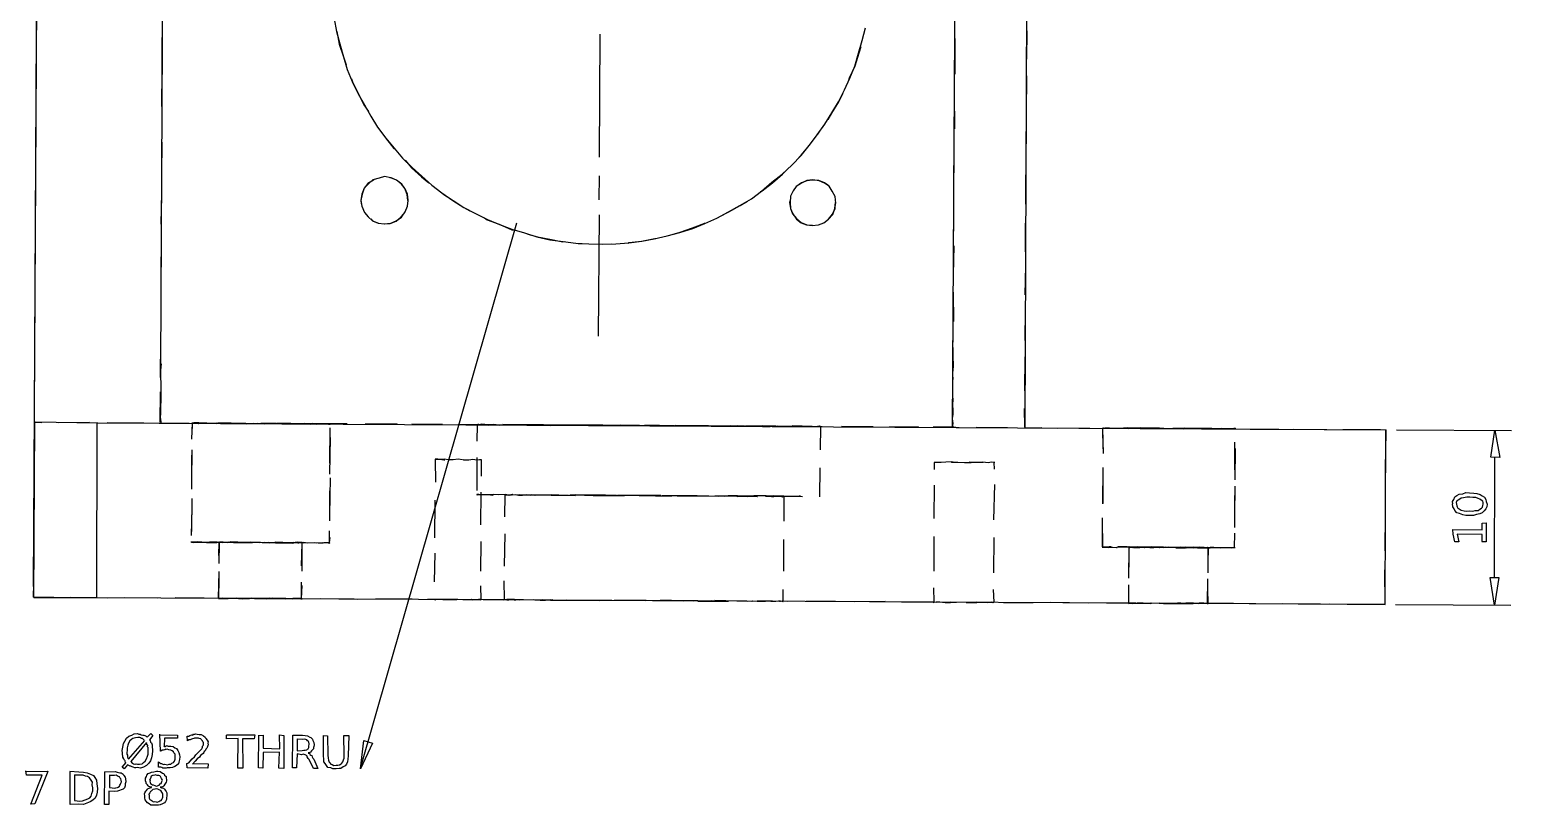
# Model space of a CAD drawing. Header units: millimetres. Extents: x -1 to 541, y -1 to 401.
# Drawn here: x 109.8 to 245.2, y 216.8 to 287.7 of the extents above; entities that cross this region are included whole.
import ezdxf

# ---------------------------------------------------------------- set-up
doc = ezdxf.new("R2010")
doc.units = ezdxf.units.MM

msp = doc.modelspace()

# ---------------------------------------------------------------- linework, layer by layer
for points in [[(110.17, 236.88), (110.91, 365.82)], [(110.17, 236.83), (110.83, 354.62)], [(110.27, 252.83), (110.76, 345.35)], [(121.81, 257.19), (122.17, 327.71)], [(194.17, 251.4), (194.45, 297.89)], [(200.8, 251.34), (201, 297.85)], [(137.65, 288.73), (137.86, 287.56), (138.17, 286.45), (138.51, 285.27), (138.84, 284.11), (139.31, 282.99), (139.83, 281.89), (140.41, 280.88), (141, 279.82), (141.62, 278.83), (142.36, 277.81), (143.13, 276.9), (143.91, 275.99), (144.77, 275.13), (145.67, 274.34), (146.59, 273.54), (147.48, 272.82), (148.49, 272.13), (149.5, 271.49), (150.56, 270.94), (151.65, 270.4), (152.77, 269.94), (153.9, 269.52), (155.05, 269.16), (156.17, 268.82), (157.35, 268.53), (158.59, 268.37), (159.75, 268.23), (160.93, 268.17), (162.19, 268.13), (163.39, 268.16), (164.58, 268.25), (165.78, 268.4), (166.91, 268.62), (168.1, 268.89), (169.25, 269.2), (170.43, 269.57), (171.53, 270.02), (172.62, 270.51), (173.7, 271.1), (174.73, 271.67), (175.79, 272.29), (176.71, 272.98), (177.66, 273.79), (178.59, 274.53), (179.48, 275.36), (180.32, 276.25), (181.07, 277.16), (181.81, 278.12), (182.51, 279.1), (183.15, 280.13), (183.75, 281.15), (184.3, 282.24), (184.78, 283.32), (185.24, 284.41), (185.57, 285.59), (185.92, 286.74), (186.2, 287.92)], [(137.89, 287.57), (138.11, 286.42), (138.49, 285.26), (138.76, 284.54)], [(161.9, 276.09), (161.95, 287.34)], [(200.96, 285.06), (200.99, 287.63)], [(121.94, 283.64), (121.93, 287.04)], [(184.7, 283.14), (184.76, 283.33), (185.26, 284.44), (185.64, 285.61), (185.82, 286.21)], [(194.37, 286.94), (194.37, 283.67)], [(139.24, 283.24), (139.33, 282.98), (139.86, 281.89), (140.37, 280.86), (140.79, 280.25)], [(200.94, 280.14), (200.95, 283.52)], [(121.93, 279.07), (121.91, 282.33)], [(182.8, 279.54), (183.14, 280.12), (183.77, 281.14), (184.16, 281.94)], [(194.31, 281.97), (194.35, 278.67)], [(141.54, 278.97), (141.64, 278.8), (142.33, 277.84), (143.1, 276.89), (143.17, 276.87)], [(180.13, 276.06), (180.33, 276.28), (181.09, 277.18), (181.8, 278.13), (181.97, 278.34)], [(200.89, 275.87), (200.93, 278.71)], [(121.91, 274.53), (121.92, 277.47)], [(194.29, 277.04), (194.26, 273.69)], [(144.15, 275.8), (144.73, 275.12), (145.62, 274.28), (146.31, 273.73)], [(141.28, 274.03), (141.23, 273.99), (140.73, 273.68), (140.4, 273.24), (140.19, 272.72), (140.09, 272.15), (140.12, 271.82)], [(144.39, 272.14), (144.32, 272.66), (144.12, 273.22), (143.82, 273.62), (143.35, 273.97), (142.85, 274.19), (142.75, 274.2)], [(161.88, 272.18), (161.9, 274.38)], [(176.63, 272.95), (176.76, 273), (177.7, 273.73), (178.62, 274.52), (178.96, 274.87)], [(182.76, 273.53), (182.46, 273.74), (181.94, 273.95), (181.38, 273.99), (180.85, 273.93), (180.35, 273.75), (179.93, 273.45), (179.86, 273.35)], [(200.88, 271.8), (200.87, 274.46)], [(121.85, 269.95), (121.89, 272.88)], [(147.58, 272.73), (148.52, 272.14), (149.5, 271.48), (150.04, 271.18)], [(140.99, 270.44), (141.16, 270.28), (141.68, 270.04), (142.24, 269.98), (142.78, 270.02), (143.32, 270.24), (143.78, 270.62), (143.98, 270.88)], [(172.91, 270.65), (173.73, 271.08), (174.77, 271.68), (175.42, 272.06)], [(179.31, 272.1), (179.27, 271.94), (179.36, 271.39), (179.56, 270.9), (179.9, 270.42), (180.33, 270.08), (180.83, 269.89), (181.37, 269.86)], [(182.55, 270.22), (182.83, 270.42), (183.2, 270.87), (183.44, 271.39), (183.48, 271.9)], [(194.26, 272.1), (194.26, 269.31)], [(140.06, 220.23), (154.34, 270.09)], [(151.38, 270.55), (151.64, 270.37), (152.73, 269.95), (153.89, 269.46), (154.02, 269.46)], [(161.81, 259.73), (161.9, 270.82)], [(168.64, 269.04), (169.28, 269.22), (170.41, 269.63), (171.52, 270.04), (171.57, 270.07)], [(200.83, 267.42), (200.85, 270.06)], [(121.83, 265.7), (121.88, 268.29)], [(155.35, 269.05), (156.22, 268.81), (157.36, 268.58), (158.54, 268.34), (158.74, 268.37)], [(159.96, 268.19), (160.94, 268.18), (162.17, 268.14), (162.96, 268.17)], [(164.49, 268.23), (164.58, 268.29), (165.75, 268.41), (166.96, 268.64), (167.05, 268.64)], [(194.28, 267.97), (194.24, 265.37)], [(200.82, 263.49), (200.88, 266.17)], [(121.85, 260.78), (121.84, 264.19)], [(194.24, 263.75), (194.25, 261.07)], [(200.8, 259.33), (200.83, 262.1)], [(121.79, 255.94), (121.8, 259.32)], [(194.18, 259.32), (194.22, 256.82)], [(200.78, 254.74), (200.8, 257.83)], [(121.84, 257.21), (121.79, 256.59), (121.77, 255.97), (121.81, 255.4), (121.8, 254.87), (121.8, 254.34), (121.81, 253.81), (121.78, 253.37), (121.78, 252.94), (121.78, 252.64), (121.75, 252.35), (121.79, 252.12), (121.8, 251.93), (121.81, 251.82), (121.77, 251.8)], [(194.21, 256.79), (194.17, 256.22), (194.2, 255.77)], [(121.74, 251.82), (121.78, 254.63)], [(194.18, 254.21), (194.19, 253.96), (194.16, 253.42), (194.2, 252.99), (194.2, 252.6), (194.15, 252.21), (194.16, 251.94), (194.2, 251.74), (194.16, 251.55), (194.2, 251.46), (194.17, 251.43)], [(200.79, 251.4), (200.76, 253.1)], [(110.21, 235.87), (110.28, 251.85)], [(110.23, 248.27), (110.26, 251.7)], [(110.27, 251.86), (110.92, 251.82)], [(110.31, 251.88), (116.04, 251.8)], [(112.41, 251.83), (115.29, 251.85)], [(115.96, 235.8), (116, 251.8)], [(116.05, 251.8), (233.75, 251.17)], [(116.9, 251.82), (120.25, 251.79)], [(124.4, 251.74), (121.79, 251.78)], [(124.67, 251.79), (124.61, 250.32)], [(124.66, 251.78), (124.63, 250.76)], [(126.4, 251.75), (126.02, 251.76), (125.27, 251.81), (124.83, 251.8), (124.65, 251.77)], [(124.66, 251.78), (124.83, 251.77), (125.24, 251.74), (125.27, 251.75)], [(124.67, 251.78), (124.81, 251.78), (125.25, 251.79), (125.43, 251.78)], [(128.85, 251.72), (128.25, 251.76), (127.02, 251.77), (126.05, 251.74), (125.81, 251.77)], [(129.01, 251.72), (126.01, 251.78)], [(126.88, 251.74), (127.05, 251.8), (128.22, 251.74), (129.58, 251.73), (129.66, 251.72)], [(126.93, 251.8), (127.05, 251.78), (128.22, 251.73), (129.59, 251.74), (130.28, 251.77)], [(130.75, 251.71), (129.57, 251.73), (128.2, 251.76), (127.78, 251.75)], [(133.53, 251.7), (132.36, 251.73), (130.96, 251.74), (130.4, 251.72)], [(133.7, 251.7), (130.63, 251.73)], [(131.32, 251.71), (132.37, 251.74), (133.74, 251.72), (134.04, 251.75)], [(131.76, 251.77), (132.35, 251.74), (133.72, 251.74), (134.55, 251.73)], [(135.67, 251.74), (134.9, 251.7), (133.7, 251.75), (132.41, 251.74)], [(137.28, 251.7), (137.14, 251.69), (136.69, 251.69), (135.93, 251.72), (134.9, 251.74), (134.8, 251.7)], [(138.84, 251.71), (135.38, 251.7)], [(135.52, 251.69), (135.9, 251.74), (136.7, 251.72), (137.12, 251.68), (137.28, 251.68)], [(136.02, 251.68), (136.68, 251.7), (137.12, 251.7), (137.28, 251.68)], [(137.26, 248.11), (137.27, 251.34)], [(143.42, 251.71), (140.47, 251.68)], [(147.56, 251.64), (144.75, 251.69)], [(151.67, 251.63), (148.99, 251.63)], [(150.72, 251.62), (150.7, 250.12)], [(150.76, 251.62), (150.78, 251.67), (150.86, 251.67), (151.08, 251.64), (151.38, 251.61), (151.74, 251.6), (152.22, 251.64), (152.72, 251.59), (152.81, 251.62)], [(153.62, 251.6), (153.28, 251.61), (152.73, 251.6), (152.2, 251.65), (151.77, 251.62), (151.42, 251.65), (151.14, 251.67), (150.87, 251.62), (150.81, 251.67)], [(155.82, 251.63), (153.07, 251.64)], [(154.51, 251.62), (154.56, 251.61), (155.26, 251.6), (156.02, 251.61), (156.77, 251.58), (157.38, 251.57)], [(157.52, 251.59), (156.79, 251.62), (155.98, 251.62), (155.3, 251.62), (155.09, 251.61)], [(159.96, 251.6), (157.25, 251.6)], [(157.55, 251.6), (158.26, 251.59)], [(162.2, 251.59), (158.76, 251.58)], [(159.88, 251.61), (162.43, 251.6)], [(164.73, 251.56), (161.49, 251.57)], [(167.25, 251.53), (163.85, 251.6)], [(164.07, 251.56), (166.93, 251.58)], [(168.77, 251.52), (166.03, 251.59)], [(168.35, 251.54), (171.59, 251.54)], [(171.87, 251.52), (168.83, 251.55)], [(173.84, 251.54), (170.38, 251.51)], [(172.92, 251.51), (174.5, 251.5)], [(174.49, 251.54), (173.32, 251.51)], [(175.15, 251.49), (174.51, 251.49)], [(174.53, 251.49), (175.27, 251.49), (176.05, 251.53), (176.8, 251.47), (177.51, 251.46), (177.57, 251.52)], [(178.03, 251.51), (175.29, 251.53)], [(179.56, 251.46), (179.46, 251.47), (178.75, 251.46), (178.16, 251.49), (177.49, 251.48), (176.8, 251.52), (176.71, 251.5)], [(179.28, 251.5), (179.46, 251.47), (180.14, 251.48), (180.72, 251.49), (181.17, 251.48), (181.6, 251.46), (181.84, 251.5), (181.86, 251.45)], [(182.26, 251.45), (179.52, 251.52)], [(182.08, 251.49), (182, 251.5), (181.84, 251.46), (181.6, 251.45), (181.22, 251.48), (180.84, 251.45)], [(182.1, 251.5), (182.06, 249.34)], [(186.91, 251.43), (184.03, 251.46)], [(191.06, 251.45), (188.37, 251.42)], [(194.16, 251.43), (192.41, 251.41)], [(194.17, 251.44), (194.77, 251.38)], [(196.32, 251.4), (199.2, 251.37)], [(200.78, 251.36), (202.33, 251.39)], [(203.73, 251.33), (206.68, 251.34)], [(207.89, 251.33), (208.09, 251.36), (208.52, 251.35), (208.52, 251.36)], [(207.89, 251.34), (207.9, 249.42)], [(207.89, 251.32), (207.94, 249)], [(207.95, 251.34), (208.09, 251.31), (208.54, 251.33), (208.69, 251.31)], [(207.99, 251.35), (210.82, 251.33)], [(212.67, 251.33), (212.64, 251.32), (211.38, 251.31), (210.19, 251.34), (209.7, 251.29)], [(213.1, 251.32), (212.6, 251.32), (211.35, 251.34), (210.23, 251.33), (209.8, 251.32)], [(210.2, 251.35), (211.37, 251.32), (212.6, 251.3), (213.13, 251.29)], [(210.21, 251.32), (210.22, 251.29), (211.36, 251.34), (212.6, 251.33), (213.48, 251.32)], [(212.2, 251.3), (215.01, 251.33)], [(217.24, 251.3), (216.57, 251.29), (215.29, 251.3), (214.31, 251.29)], [(217.85, 251.31), (217.75, 251.3), (216.61, 251.28), (215.34, 251.32), (214.59, 251.28)], [(214.79, 251.27), (215.31, 251.26), (216.57, 251.3), (217.42, 251.29)], [(214.96, 251.29), (215.33, 251.28), (216.59, 251.29), (217.73, 251.27), (217.95, 251.25)], [(216.52, 251.31), (219.93, 251.3)], [(220.05, 251.26), (219.88, 251.27), (219.4, 251.24), (218.71, 251.28), (218.64, 251.25)], [(219.14, 251.27), (219.4, 251.29), (219.9, 251.25), (220.02, 251.29)], [(219.19, 251.29), (219.41, 251.29), (219.87, 251.28), (219.99, 251.28)], [(220.03, 251.29), (219.89, 251.27), (219.45, 251.25), (219.42, 251.29)], [(221.36, 251.23), (223.98, 251.23)], [(225.31, 251.23), (228.38, 251.19)], [(229.85, 251.2), (233.29, 251.2)], [(233.7, 235.22), (233.77, 251.19)], [(233.79, 250.15), (233.79, 251.17)], [(234.75, 251.17), (245.25, 251.1)], [(124.63, 249.33), (124.61, 246.48)], [(137.25, 247.12), (137.3, 250.45)], [(219.98, 247.52), (219.98, 250.03)], [(219.99, 246.59), (220.04, 249.45)], [(124.61, 248.86), (124.61, 245.73)], [(146.87, 248.44), (146.96, 248.47), (147.09, 248.49), (147.32, 248.47), (147.68, 248.43), (147.76, 248.42)], [(149.39, 248.43), (148.98, 248.47), (148.52, 248.42), (148.11, 248.42), (147.7, 248.48), (147.37, 248.45), (147.12, 248.49), (146.97, 248.48), (146.89, 248.47)], [(146.89, 248.42), (146.9, 246.38)], [(149.44, 248.44), (149.47, 248.43), (149.95, 248.42), (150.33, 248.47), (150.68, 248.41), (150.93, 248.46), (151.06, 248.45), (151.11, 248.44)], [(150.7, 248.64), (150.7, 245.62)], [(151.11, 246.93), (151.11, 248.42)], [(192.49, 248.19), (192.48, 247.53)], [(194.38, 248.18), (194.09, 248.24), (193.55, 248.22), (193.12, 248.18), (192.81, 248.19), (192.56, 248.19), (192.49, 248.19)], [(194.03, 248.19), (194.06, 248.21), (194.64, 248.2), (195.25, 248.17), (195.87, 248.19), (196.47, 248.2), (196.98, 248.21)], [(198.03, 248.18), (197.94, 248.17), (197.73, 248.2), (197.43, 248.16), (196.94, 248.22), (196.47, 248.19), (195.86, 248.17), (195.68, 248.2)], [(198, 247.56), (197.97, 248.17)], [(233.73, 245.07), (233.74, 248.46)], [(243.72, 237.63), (243.73, 248.61)], [(110.23, 243.4), (110.24, 246.67)], [(137.26, 243.35), (137.3, 246.78)], [(182.05, 247.69), (182.02, 245.05)], [(207.91, 247.73), (207.89, 244.39)], [(207.9, 247.52), (207.9, 244.44)], [(137.24, 242.84), (137.24, 245.6)], [(150.67, 245.24), (150.71, 245.22), (150.89, 245.25), (151.09, 245.24), (151.33, 245.25), (151.7, 245.24), (152.14, 245.2), (152.22, 245.25)], [(153.62, 245.19), (153.27, 245.25), (152.68, 245.21), (152.17, 245.26), (151.74, 245.22), (151.4, 245.21), (151.08, 245.22), (150.87, 245.26), (150.7, 245.24), (150.7, 245.23)], [(151.07, 242.47), (151.1, 245.45)], [(153.26, 245.24), (153.21, 243.22)], [(154.01, 245.2), (153.91, 245.25), (153.63, 245.2), (153.5, 245.19), (153.38, 245.19), (153.25, 245.23), (153.24, 245.24)], [(153.27, 245.23), (153.24, 245.2), (153.35, 245.23), (153.46, 245.23), (153.68, 245.2), (153.87, 245.22), (154.18, 245.24), (154.5, 245.2), (154.86, 245.2), (155.22, 245.21), (155.57, 245.2)], [(153.61, 245.19), (153.87, 245.23), (154.57, 245.24), (155.27, 245.23), (155.95, 245.18), (156.65, 245.23)], [(157.5, 245.18), (156.76, 245.2), (155.99, 245.19), (155.26, 245.23), (155.11, 245.19)], [(157.49, 245.17), (157.04, 245.19), (156.54, 245.19), (156.09, 245.17), (155.68, 245.22)], [(157.82, 245.17), (157.48, 245.21)], [(157.48, 245.2), (159.7, 245.17)], [(157.51, 245.18), (159.07, 245.18)], [(158.18, 245.18), (157.52, 245.2)], [(162.44, 245.18), (159.19, 245.2)], [(162.34, 245.18), (159.72, 245.22)], [(160.53, 245.18), (163.46, 245.19)], [(161.32, 245.15), (164.2, 245.15)], [(166.26, 245.14), (163.58, 245.18)], [(167.51, 245.17), (164.08, 245.15)], [(165, 245.19), (168.36, 245.12)], [(165.54, 245.17), (168.47, 245.11)], [(170.82, 245.14), (167.64, 245.13)], [(169.68, 245.16), (172.81, 245.11)], [(170.14, 245.16), (173.3, 245.1)], [(174.52, 245.13), (173.65, 245.14)], [(174.96, 245.08), (174.5, 245.13)], [(192.5, 246.11), (192.46, 243.06)], [(197.95, 242.95), (198.02, 246.16)], [(219.97, 242.23), (219.97, 245.15)], [(219.98, 243.33), (219.99, 246)], [(239.89, 244.41), (239.88, 244.6), (239.99, 244.8), (240.09, 245.03), (240.26, 245.17), (240.49, 245.28), (240.81, 245.32), (241.09, 245.42), (241.43, 245.41), (241.82, 245.38), (242.1, 245.34), (242.38, 245.26), (242.59, 245.14), (242.78, 245.02), (242.91, 244.78), (242.94, 244.61), (243.02, 244.37), (242.99, 244.13), (242.92, 243.93), (242.76, 243.75), (242.57, 243.58), (242.35, 243.47), (242.07, 243.42), (241.8, 243.34), (241.41, 243.33), (241.08, 243.32), (240.8, 243.39), (240.51, 243.52), (240.25, 243.58), (240.08, 243.79), (240.01, 243.93), (239.89, 244.13), (239.86, 244.41)], [(124.63, 244.07), (124.59, 241.49)], [(124.63, 244.88), (124.6, 241.88)], [(146.85, 244.72), (146.81, 241.29)], [(171.9, 245.11), (169, 245.11)], [(174.51, 245.09), (172.45, 245.11)], [(174.46, 245.09), (175.23, 245.12), (175.68, 245.12)], [(176.31, 245.12), (176, 245.12), (175.26, 245.11), (174.46, 245.09)], [(174.49, 245.08), (174.97, 245.1), (175.44, 245.07), (175.92, 245.11), (176.32, 245.06), (176.35, 245.07)], [(178.74, 245.09), (178.69, 245.1), (178.65, 245.11), (178.48, 245.08), (178.33, 245.09), (178.08, 245.06), (177.78, 245.12), (177.49, 245.09), (177.13, 245.12), (176.76, 245.13), (176.3, 245.12), (176.25, 245.1)], [(177.08, 245.09), (177.47, 245.11), (178.1, 245.11), (178.75, 245.11), (179.48, 245.11), (180.09, 245.09), (180.47, 245.06)], [(180.28, 245.11), (180.15, 245.1), (179.46, 245.08), (178.76, 245.11), (178.11, 245.09), (177.57, 245.09)], [(177.62, 245.08), (177.83, 245.06), (178.1, 245.12), (178.34, 245.09), (178.49, 245.12), (178.63, 245.05), (178.75, 245.1), (178.73, 245.11)], [(178.75, 245.06), (178.74, 242.82)], [(240.23, 244.36), (240.25, 244.21), (240.3, 244.13), (240.36, 244.01), (240.49, 243.93), (240.66, 243.81), (240.93, 243.76), (241.15, 243.72), (241.43, 243.75), (241.72, 243.72), (241.94, 243.78), (242.22, 243.8), (242.36, 243.9), (242.51, 243.99), (242.6, 244.08), (242.65, 244.24), (242.66, 244.36), (242.66, 244.51), (242.63, 244.65), (242.48, 244.74), (242.36, 244.84), (242.2, 244.89), (242.01, 244.99), (241.73, 244.98), (241.45, 245.01), (241.17, 245.02), (240.88, 244.95), (240.67, 244.91), (240.55, 244.84), (240.37, 244.73), (240.26, 244.67), (240.21, 244.53), (240.22, 244.37)], [(207.84, 243.12), (207.86, 240.48)], [(207.84, 242.95), (207.89, 240.46)], [(233.72, 240.09), (233.74, 243.53)], [(242.58, 240.97), (242.58, 241.6), (240.29, 241.62), (240.44, 240.92), (240.07, 240.92), (239.93, 241.64), (239.9, 242.06), (242.58, 242.01), (242.59, 242.64), (242.95, 242.66), (242.93, 240.92), (242.56, 240.94)], [(110.23, 238.39), (110.21, 241.74)], [(137.21, 240.8), (137.22, 241.92)], [(137.21, 240.85), (137.27, 241.31)], [(153.24, 241.67), (153.2, 238.69)], [(178.72, 241.15), (178.72, 238.23)], [(192.47, 241.42), (192.47, 238.25)], [(197.95, 238.09), (197.96, 241.31)], [(219.95, 240.39), (219.96, 241.71)], [(124.56, 240.92), (124.73, 240.89), (125.22, 240.89), (125.97, 240.86), (126.91, 240.87)], [(126.58, 240.87), (125.95, 240.86), (125.19, 240.92), (124.73, 240.9), (124.59, 240.9)], [(124.61, 240.88), (124.75, 240.87), (125.22, 240.89), (125.43, 240.92)], [(129.36, 240.86), (128.2, 240.86), (126.95, 240.89), (126.24, 240.88)], [(126.93, 240.89), (126.94, 240.86), (128.19, 240.88), (129.51, 240.87), (130.14, 240.84)], [(127.09, 240.88), (127.22, 240.91), (127.47, 240.87), (127.98, 240.91), (128.55, 240.87), (129.27, 240.9), (129.65, 240.86)], [(127.11, 240.88), (127.09, 239.67)], [(127.13, 240.85), (127.1, 238.93)], [(127.11, 240.87), (127.2, 240.91), (127.5, 240.91), (127.92, 240.85), (128.54, 240.89), (129.25, 240.87), (129.34, 240.89)], [(127.55, 240.87), (127.48, 240.87), (127.22, 240.85), (127.12, 240.9)], [(130.62, 240.87), (129.51, 240.87), (128.19, 240.91), (127.98, 240.85)], [(130.8, 240.84), (130.04, 240.88), (129.25, 240.86), (128.52, 240.87), (128.2, 240.89)], [(128.44, 240.86), (129.52, 240.85), (130.89, 240.88), (131.17, 240.86)], [(132.08, 240.84), (131.78, 240.83), (130.93, 240.86), (130.08, 240.87), (129.24, 240.85), (129.18, 240.87)], [(131.06, 240.87), (131.74, 240.83), (132.58, 240.86), (133.25, 240.82), (133.87, 240.81), (134.08, 240.85)], [(134.32, 240.82), (133.67, 240.84), (132.35, 240.87), (131.09, 240.84)], [(131.25, 240.89), (131.78, 240.86), (132.58, 240.83), (133.29, 240.86), (133.89, 240.85), (134.33, 240.82), (134.4, 240.81)], [(131.69, 240.88), (132.29, 240.84), (133.67, 240.82), (134.88, 240.87), (134.9, 240.84)], [(134.7, 240.82), (134.58, 240.86), (134.31, 240.88), (133.85, 240.83), (133.31, 240.82), (132.53, 240.82), (132.15, 240.82)], [(135.2, 240.81), (134.84, 240.85), (133.66, 240.82), (132.3, 240.88), (132.16, 240.83)], [(132.7, 240.88), (133.65, 240.85), (134.87, 240.82), (135.87, 240.85), (136.08, 240.84)], [(134.73, 240.85), (134.6, 240.86), (134.33, 240.81), (133.9, 240.87), (133.71, 240.83)], [(134.67, 238.74), (134.73, 240.81)], [(134.71, 238.23), (134.71, 240.87)], [(137.26, 240.81), (137.11, 240.8), (136.58, 240.82), (136.06, 240.81)], [(136.19, 240.84), (136.64, 240.84), (137.09, 240.86), (137.24, 240.79)], [(137.26, 240.82), (137.11, 240.82), (136.72, 240.83)], [(146.85, 239.88), (146.8, 237.28)], [(151.05, 238.23), (151.08, 240.95)], [(207.85, 240.45), (208.03, 240.43), (208.45, 240.47), (209.16, 240.42), (209.21, 240.42)], [(208.68, 240.47), (208.49, 240.47), (208.05, 240.44), (207.85, 240.47)], [(207.89, 240.43), (208.01, 240.44), (208.46, 240.42), (209.18, 240.43), (210.11, 240.46), (210.71, 240.46)], [(212.05, 240.44), (211.29, 240.44), (210.14, 240.46), (209.29, 240.47)], [(213.46, 240.43), (213.12, 240.44), (212.33, 240.46), (211.67, 240.44), (211.06, 240.47), (210.66, 240.44), (210.35, 240.46), (210.25, 240.45)], [(210.27, 240.43), (210.26, 237.6)], [(210.27, 240.42), (210.36, 240.42), (210.66, 240.43), (211.07, 240.4), (211.66, 240.43), (212.34, 240.43), (213.1, 240.41), (213.13, 240.41)], [(213.65, 240.43), (212.56, 240.39), (211.28, 240.42), (210.28, 240.46)], [(210.28, 240.45), (210.35, 240.44), (210.64, 240.42), (211.09, 240.46), (211.67, 240.4), (211.72, 240.41)], [(210.29, 240.43), (210.28, 238.61)], [(210.71, 240.42), (211.29, 240.42), (212.56, 240.43), (213.92, 240.45), (213.92, 240.45)], [(213.91, 240.42), (213.1, 240.42), (212.33, 240.41), (211.68, 240.41), (211.06, 240.42), (210.83, 240.43)], [(212.19, 240.4), (212.53, 240.41), (213.94, 240.43), (215.27, 240.44), (215.55, 240.38)], [(213.02, 240.45), (213.1, 240.4), (213.94, 240.44), (214.71, 240.45), (215.46, 240.41), (216.19, 240.39)], [(216.4, 240.42), (215.26, 240.39), (213.93, 240.45), (213.48, 240.39)], [(214.59, 240.39), (214.74, 240.39), (215.47, 240.38), (216.15, 240.4), (216.74, 240.43), (217.18, 240.41), (217.43, 240.42), (217.53, 240.43)], [(218.06, 240.4), (217.71, 240.4), (216.53, 240.37), (215.27, 240.38), (214.98, 240.44)], [(217.55, 240.37), (217.45, 240.38), (217.17, 240.4), (216.76, 240.43), (216.16, 240.38), (215.5, 240.43), (215.12, 240.38)], [(215.25, 240.39), (215.24, 240.44), (216.56, 240.38), (217.72, 240.38), (218.34, 240.41)], [(217.51, 240.43), (217.44, 240.37), (217.18, 240.39), (216.78, 240.37), (216.16, 240.43), (215.62, 240.4)], [(216.99, 240.41), (217.65, 240.42), (218.62, 240.39), (219.37, 240.42), (219.69, 240.39)], [(217.52, 238.09), (217.53, 240.37)], [(217.53, 238.93), (217.55, 240.41)], [(219.99, 240.37), (219.84, 240.39), (219.38, 240.37), (218.65, 240.39), (217.92, 240.42)], [(219.96, 240.41), (219.81, 240.38), (219.5, 240.37)], [(233.7, 235.2), (233.69, 238.38)], [(110.17, 235.88), (110.21, 237.1)], [(127.1, 238.22), (127.06, 235.73)], [(127.12, 237.58), (127.07, 235.79)], [(134.67, 235.75), (134.67, 237.23)], [(153.17, 237.35), (153.19, 235.65)], [(217.48, 235.29), (217.5, 237.53)], [(112.02, 235.85), (110.16, 235.84)], [(110.2, 235.84), (115.94, 235.84)], [(116.9, 235.79), (113.56, 235.85)], [(115.92, 235.84), (233.69, 235.22)], [(121.52, 235.79), (118.46, 235.8)], [(125.77, 235.78), (123.11, 235.81)], [(127.08, 235.74), (127.19, 235.74), (127.5, 235.75), (127.9, 235.75), (128.54, 235.77), (129.23, 235.72), (129.91, 235.74)], [(127.42, 235.79), (127.17, 235.76), (127.09, 235.76)], [(127.11, 235.79), (127.15, 235.74), (127.47, 235.76), (127.95, 235.74), (128.52, 235.79), (129, 235.78)], [(130.1, 235.74), (127.35, 235.75)], [(132.03, 235.77), (131.75, 235.73), (130.91, 235.75), (130.05, 235.78), (129.23, 235.76), (128.76, 235.78)], [(131.77, 235.76), (131.74, 235.74), (130.88, 235.73), (130.08, 235.74), (129.21, 235.75), (128.77, 235.76)], [(130.38, 235.73), (130.9, 235.73), (131.73, 235.73), (132.56, 235.76), (133.24, 235.7), (133.7, 235.76)], [(131.51, 235.72), (131.72, 235.73), (132.51, 235.75), (133.27, 235.74), (133.85, 235.74), (134.3, 235.73), (134.6, 235.72), (134.71, 235.71)], [(134.74, 235.71), (131.72, 235.77)], [(134.66, 235.7), (134.56, 235.7), (134.32, 235.74), (133.87, 235.69), (133.24, 235.76), (133.05, 235.72)], [(134.71, 235.71), (134.58, 235.75), (134.32, 235.75), (133.88, 235.74), (133.53, 235.7)], [(134.67, 235.75), (134.71, 236.94)], [(139.74, 235.66), (136.38, 235.71)], [(144.77, 235.68), (141.45, 235.72)], [(148.89, 235.64), (146.18, 235.65)], [(146.82, 235.66), (146.87, 235.63), (147.01, 235.68), (147.31, 235.67), (147.59, 235.64), (148.03, 235.66), (148.47, 235.66), (148.87, 235.64)], [(151.09, 235.62), (151.03, 235.65), (150.85, 235.65), (150.62, 235.61), (150.24, 235.63), (149.87, 235.61), (149.4, 235.61), (148.96, 235.64), (148.63, 235.65)], [(150.17, 235.67), (150.29, 235.63), (150.61, 235.64), (150.85, 235.66), (151.04, 235.61), (151.08, 235.6)], [(153.26, 235.61), (150.24, 235.66)], [(151.09, 235.65), (151.07, 236.9)], [(154.96, 235.61), (154.81, 235.63), (154.41, 235.62), (154.14, 235.65), (153.84, 235.65), (153.58, 235.64), (153.42, 235.64), (153.27, 235.63), (153.2, 235.65), (153.18, 235.65)], [(178.66, 236.56), (178.66, 235.51)], [(192.44, 236.72), (192.45, 235.43)], [(197.97, 235.41), (197.91, 236.57)], [(210.24, 236.99), (210.26, 235.34)], [(210.24, 236.32), (210.25, 235.3)], [(217.52, 235.27), (217.51, 236.67)], [(153.16, 235.63), (153.25, 235.64), (153.28, 235.65), (153.42, 235.61), (153.61, 235.61), (153.87, 235.65), (154.09, 235.63), (154.22, 235.58)], [(157.63, 235.61), (154.59, 235.6)], [(155.87, 235.64), (156, 235.61), (156.49, 235.6), (156.98, 235.6), (157.41, 235.63)], [(157.44, 235.62), (156.96, 235.59), (156.66, 235.62)], [(157.41, 235.6), (160.5, 235.58)], [(161.86, 235.57), (158.9, 235.58)], [(161.9, 235.55), (158.94, 235.57)], [(161.91, 235.56), (165.12, 235.59)], [(166.1, 235.53), (163.28, 235.58)], [(166.16, 235.55), (163.58, 235.56)], [(166.76, 235.56), (169.57, 235.54)], [(170.51, 235.5), (167.48, 235.58)], [(170.88, 235.52), (167.8, 235.52)], [(170.9, 235.51), (173.68, 235.49)], [(174.87, 235.49), (172.11, 235.53)], [(174.45, 235.49), (172.45, 235.55)], [(175.93, 235.5), (175.82, 235.48), (175.37, 235.49), (174.88, 235.5), (174.45, 235.49)], [(174.46, 235.54), (174.93, 235.53), (175.42, 235.49), (175.84, 235.52), (176.3, 235.49), (176.73, 235.5), (177.08, 235.49)], [(179.11, 235.46), (176.34, 235.52)], [(178.66, 235.47), (178.68, 235.46), (178.57, 235.48), (178.46, 235.51), (178.25, 235.5), (178.02, 235.47), (177.75, 235.47), (177.57, 235.48)], [(178.36, 235.51), (178.45, 235.49), (178.6, 235.52), (178.65, 235.46), (178.68, 235.51)], [(183.43, 235.49), (180.79, 235.47)], [(188.01, 235.46), (185.17, 235.45)], [(192.48, 235.38), (189.49, 235.42)], [(192.41, 235.39), (192.49, 235.44), (192.7, 235.41), (193, 235.44), (193.49, 235.39), (193.98, 235.38), (194.03, 235.41)], [(194.52, 235.39), (193.98, 235.38), (193.49, 235.39), (193.01, 235.41), (192.68, 235.42), (192.49, 235.39), (192.45, 235.43)], [(197.33, 235.36), (194.01, 235.41)], [(195.42, 235.37), (195.78, 235.38), (196.39, 235.39), (196.91, 235.41), (197.34, 235.38), (197.7, 235.41), (197.88, 235.39), (197.95, 235.41)], [(197.97, 235.4), (197.84, 235.35), (197.69, 235.4), (197.31, 235.39), (196.93, 235.38), (196.39, 235.41), (196.13, 235.38)], [(201.55, 235.35), (198.82, 235.36)], [(206.6, 235.33), (203.14, 235.37)], [(210.91, 235.32), (208.23, 235.32)], [(210.24, 235.29), (210.32, 235.31), (210.64, 235.31), (211.05, 235.35), (211.59, 235.35), (212.27, 235.3)], [(210.29, 235.32), (210.35, 235.33), (210.62, 235.28), (211.05, 235.31), (211.63, 235.31), (212.1, 235.33)], [(213.39, 235.3), (213.11, 235.32), (212.34, 235.28), (211.59, 235.3), (211.08, 235.3), (210.85, 235.29)], [(215.04, 235.32), (214.73, 235.33), (213.87, 235.28), (213.07, 235.3), (212.31, 235.31), (211.65, 235.29)], [(215.55, 235.27), (212.28, 235.31)], [(213.45, 235.3), (213.92, 235.29), (214.67, 235.29), (215.44, 235.32), (215.97, 235.32)], [(213.67, 235.29), (213.88, 235.28), (214.69, 235.28), (215.45, 235.28), (216.15, 235.3), (216.5, 235.31)], [(217.54, 235.26), (217.43, 235.25), (217.14, 235.29), (216.74, 235.29), (216.18, 235.31), (215.49, 235.32), (214.81, 235.3)], [(217.53, 235.27), (217.43, 235.29), (217.14, 235.31), (216.74, 235.32), (216.65, 235.25)], [(219.85, 235.29), (216.83, 235.31)], [(224.3, 235.26), (221.31, 235.23)], [(228.63, 235.23), (225.78, 235.21)], [(233.7, 235.16), (230.25, 235.21)], [(234.67, 235.2), (245.19, 235.13)], [(118.58, 220.73), (118.54, 220.9), (118.49, 220.96), (118.44, 221.08), (118.33, 221.25), (118.32, 221.33), (118.29, 221.5), (118.3, 221.65), (118.27, 221.85), (118.34, 222.17), (118.4, 222.48), (118.51, 222.71), (118.67, 222.98), (118.88, 223.15), (119.15, 223.24), (119.37, 223.38), (119.67, 223.39), (119.81, 223.35), (119.92, 223.35), (120.02, 223.29), (120.15, 223.26), (120.26, 223.25), (120.35, 223.22), (120.47, 223.15), (120.55, 223.07), (120.88, 223.4), (121.08, 223.23), (120.76, 222.83), (120.83, 222.75), (120.85, 222.62), (120.96, 222.54), (121, 222.36), (121.03, 222.26), (121.03, 222.11), (121.04, 221.97), (121.05, 221.83), (121.01, 221.48), (120.96, 221.19), (120.87, 220.92), (120.71, 220.68), (120.51, 220.47), (120.23, 220.33), (119.94, 220.25), (119.65, 220.29), (119.52, 220.26), (119.43, 220.26), (119.28, 220.33), (119.19, 220.36), (119.08, 220.41), (118.99, 220.41), (118.88, 220.48), (118.75, 220.54), (118.46, 220.16), (118.28, 220.33), (118.63, 220.74)], [(120.29, 222.79), (120.28, 222.81), (120.17, 222.91), (120.14, 222.94), (120.05, 222.96), (119.95, 223.02), (119.89, 223.03), (119.79, 223.03), (119.69, 223.03), (119.49, 223.02), (119.25, 222.94), (119.15, 222.88), (118.97, 222.73), (118.86, 222.51), (118.8, 222.34), (118.74, 222.08), (118.72, 221.81), (118.71, 221.69), (118.7, 221.63), (118.7, 221.51), (118.75, 221.42), (118.76, 221.28), (118.76, 221.22), (118.85, 221.14), (118.86, 221.05), (120.35, 222.77)], [(120.5, 222.57), (119.05, 220.84), (119.11, 220.81), (119.16, 220.73), (119.22, 220.69), (119.32, 220.64), (119.43, 220.6), (119.46, 220.61), (119.56, 220.62), (119.67, 220.61), (119.87, 220.6), (120.09, 220.63), (120.21, 220.75), (120.36, 220.88), (120.49, 221.08), (120.59, 221.33), (120.65, 221.51), (120.64, 221.82), (120.66, 221.9), (120.64, 222.01), (120.65, 222.12), (120.59, 222.19), (120.61, 222.33), (120.56, 222.37), (120.5, 222.45), (120.52, 222.52)], [(121.75, 223.28), (123.33, 223.26), (123.34, 222.97), (122.14, 222.98), (122.1, 222.2), (122.15, 222.25), (122.18, 222.22), (122.24, 222.23), (122.3, 222.27), (122.31, 222.27), (122.38, 222.3), (122.39, 222.28), (122.48, 222.26), (122.71, 222.25), (122.92, 222.21), (123.09, 222.1), (123.25, 222.03), (123.37, 221.84), (123.45, 221.68), (123.51, 221.47), (123.54, 221.26), (123.52, 221.03), (123.45, 220.79), (123.41, 220.64), (123.25, 220.49), (123.09, 220.4), (122.87, 220.31), (122.65, 220.27), (122.4, 220.27), (122.29, 220.23), (122.17, 220.23), (122.14, 220.25), (121.98, 220.25), (121.9, 220.3), (121.81, 220.33), (121.73, 220.33), (121.59, 220.34), (121.58, 220.81), (121.73, 220.73), (121.79, 220.66), (121.88, 220.67), (121.99, 220.6), (122.08, 220.57), (122.18, 220.61), (122.28, 220.57), (122.41, 220.55), (122.58, 220.59), (122.72, 220.59), (122.81, 220.7), (122.95, 220.76), (123.06, 220.88), (123.08, 220.98), (123.13, 221.07), (123.11, 221.22), (123.11, 221.38), (123.12, 221.53), (123.01, 221.63), (122.97, 221.74), (122.84, 221.82), (122.72, 221.87), (122.55, 221.91), (122.4, 221.96), (122.28, 221.93), (122.26, 221.96), (122.18, 221.91), (122.06, 221.88), (121.96, 221.87), (121.92, 221.88), (121.8, 221.8), (121.77, 221.78), (121.73, 223.33)], [(124.72, 220.65), (126.12, 220.62), (126.11, 220.25), (124.2, 220.27), (124.19, 220.66), (124.36, 220.73), (124.5, 220.88), (124.67, 221.1), (124.87, 221.26), (125.02, 221.47), (125.18, 221.63), (125.25, 221.7), (125.33, 221.78), (125.42, 221.88), (125.54, 222.01), (125.57, 222.07), (125.61, 222.16), (125.63, 222.24), (125.69, 222.3), (125.72, 222.36), (125.72, 222.42), (125.7, 222.58), (125.66, 222.65), (125.63, 222.74), (125.5, 222.86), (125.46, 222.91), (125.32, 222.95), (125.25, 222.99), (125.09, 222.98), (125, 222.98), (124.89, 222.99), (124.82, 222.94), (124.69, 222.93), (124.61, 222.88), (124.49, 222.84), (124.37, 222.83), (124.24, 222.72), (124.22, 223.17), (124.37, 223.17), (124.46, 223.23), (124.61, 223.27), (124.73, 223.26), (124.8, 223.33), (124.91, 223.34), (125, 223.36), (125.12, 223.35), (125.3, 223.3), (125.49, 223.3), (125.71, 223.19), (125.86, 223.07), (125.92, 222.95), (126.05, 222.81), (126.13, 222.65), (126.09, 222.51), (126.13, 222.36), (126.11, 222.31), (126.07, 222.21), (126.03, 222.11), (126, 222.06), (125.93, 221.96), (125.87, 221.82), (125.76, 221.76), (125.74, 221.67), (125.67, 221.59), (125.56, 221.49), (125.43, 221.4), (125.33, 221.25), (125.12, 221.09), (124.95, 220.88), (124.7, 220.6)], [(127.8, 223.29), (130.4, 223.28), (130.35, 222.91), (129.28, 222.92), (129.3, 220.24), (128.85, 220.23), (128.88, 222.95), (127.81, 222.92), (127.81, 223.26)], [(130.78, 223.23), (131.15, 223.24), (131.15, 222.05), (132.67, 222.01), (132.66, 223.27), (133.06, 223.23), (133.06, 220.22), (132.6, 220.25), (132.65, 221.69), (131.15, 221.68), (131.14, 220.24), (130.72, 220.27), (130.75, 223.25)], [(135.27, 221.61), (135.31, 221.62), (135.43, 221.57), (135.44, 221.5), (135.53, 221.42), (135.6, 221.38), (135.64, 221.26), (135.7, 221.14), (135.79, 221.07), (136.17, 220.2), (135.77, 220.22), (135.35, 221.02), (135.28, 221.13), (135.19, 221.26), (135.17, 221.33), (135.11, 221.4), (135, 221.45), (134.92, 221.5), (134.83, 221.51), (134.67, 221.47), (134.26, 221.54), (134.22, 220.26), (133.85, 220.26), (133.87, 223.26), (134.77, 223.25), (135.01, 223.23), (135.22, 223.18), (135.43, 223.07), (135.53, 223.05), (135.66, 222.89), (135.71, 222.75), (135.8, 222.57), (135.81, 222.37), (135.78, 222.23), (135.77, 222.12), (135.75, 222), (135.64, 221.87), (135.57, 221.83), (135.49, 221.71), (135.42, 221.67), (135.27, 221.63)], [(134.26, 222.91), (134.28, 221.81), (134.74, 221.86), (134.88, 221.87), (135.01, 221.87), (135.14, 221.91), (135.22, 221.97), (135.26, 222.01), (135.33, 222.13), (135.34, 222.27), (135.35, 222.39), (135.37, 222.46), (135.34, 222.61), (135.31, 222.68), (135.2, 222.74), (135.15, 222.82), (135.06, 222.86), (134.94, 222.89), (134.78, 222.87), (134.28, 222.9)], [(136.68, 223.21), (137.05, 223.19), (137.07, 221.43), (137.11, 221.16), (137.12, 220.96), (137.18, 220.79), (137.26, 220.73), (137.36, 220.6), (137.48, 220.57), (137.63, 220.48), (137.83, 220.5), (137.98, 220.5), (138.13, 220.53), (138.28, 220.63), (138.36, 220.68), (138.44, 220.83), (138.5, 221.01), (138.56, 221.15), (138.56, 221.41), (138.54, 223.23), (139, 223.22), (138.93, 221.36), (138.9, 221.07), (138.86, 220.81), (138.79, 220.61), (138.66, 220.45), (138.47, 220.35), (138.27, 220.21), (138.1, 220.21), (137.84, 220.18), (137.54, 220.16), (137.33, 220.27), (137.08, 220.31), (136.96, 220.47), (136.83, 220.66), (136.71, 220.83), (136.71, 221.08), (136.68, 221.32), (136.69, 223.23)], [(109.48, 219.93), (111.47, 219.95), (111.42, 219.79), (110.3, 216.97), (109.91, 216.96), (110.95, 219.6), (109.52, 219.61), (109.48, 219.99)], [(113.49, 219.96), (114.31, 219.9), (114.75, 219.88), (115.08, 219.82), (115.38, 219.7), (115.64, 219.58), (115.76, 219.38), (115.94, 219.13), (115.97, 218.8), (116.03, 218.39), (115.98, 218.05), (115.92, 217.77), (115.8, 217.48), (115.58, 217.3), (115.34, 217.16), (115.05, 217.05), (114.74, 216.93), (114.3, 216.95), (113.51, 216.92), (113.53, 219.94)], [(113.93, 219.62), (113.91, 217.28), (114.39, 217.23), (114.64, 217.25), (114.89, 217.35), (115.12, 217.42), (115.33, 217.51), (115.43, 217.68), (115.49, 217.92), (115.58, 218.16), (115.6, 218.43), (115.54, 218.72), (115.55, 218.96), (115.45, 219.13), (115.29, 219.34), (115.11, 219.46), (114.91, 219.51), (114.71, 219.59), (114.43, 219.6), (113.93, 219.6)], [(116.65, 219.9), (117.62, 219.92), (117.83, 219.87), (118.06, 219.82), (118.18, 219.8), (118.36, 219.7), (118.43, 219.58), (118.56, 219.42), (118.57, 219.25), (118.6, 218.99), (118.56, 218.79), (118.56, 218.63), (118.49, 218.43), (118.37, 218.31), (118.19, 218.25), (118.02, 218.18), (117.84, 218.12), (117.55, 218.1), (117.06, 218.13), (117.05, 216.91), (116.67, 216.93), (116.68, 219.89)], [(117.1, 219.61), (117.1, 218.47), (117.59, 218.42), (117.69, 218.45), (117.85, 218.46), (117.91, 218.51), (118.02, 218.6), (118.07, 218.67), (118.11, 218.76), (118.14, 218.88), (118.2, 218.99), (118.17, 219.14), (118.15, 219.26), (118.06, 219.36), (118.04, 219.45), (117.91, 219.46), (117.81, 219.52), (117.72, 219.59), (117.56, 219.57), (117.07, 219.56)], [(120.98, 218.49), (120.8, 218.54), (120.7, 218.56), (120.64, 218.62), (120.58, 218.7), (120.47, 218.82), (120.47, 218.93), (120.42, 219.08), (120.42, 219.17), (120.4, 219.33), (120.49, 219.47), (120.52, 219.61), (120.66, 219.76), (120.82, 219.82), (120.94, 219.86), (121.17, 219.9), (121.4, 219.95), (121.54, 219.96), (121.76, 219.92), (121.95, 219.79), (122.08, 219.75), (122.15, 219.6), (122.28, 219.48), (122.3, 219.31), (122.32, 219.2), (122.34, 219.07), (122.3, 218.95), (122.24, 218.86), (122.18, 218.76), (122.07, 218.62), (122.02, 218.55), (121.89, 218.51), (121.76, 218.5), (121.87, 218.45), (122.06, 218.41), (122.14, 218.31), (122.21, 218.22), (122.29, 218.09), (122.36, 217.99), (122.37, 217.86), (122.36, 217.71), (122.34, 217.53), (122.34, 217.37), (122.22, 217.19), (122.13, 217.08), (121.96, 216.98), (121.76, 216.89), (121.59, 216.86), (121.37, 216.84), (121.09, 216.84), (120.89, 216.86), (120.74, 216.99), (120.6, 217.07), (120.47, 217.22), (120.38, 217.33), (120.33, 217.51), (120.33, 217.72), (120.3, 217.9), (120.34, 217.98), (120.45, 218.13), (120.49, 218.2), (120.59, 218.33), (120.66, 218.38), (120.83, 218.45), (120.96, 218.47)], [(120.84, 219.14), (120.81, 219.05), (120.84, 218.93), (120.87, 218.84), (120.95, 218.76), (121, 218.71), (121.12, 218.7), (121.25, 218.66), (121.37, 218.6), (121.49, 218.62), (121.57, 218.65), (121.65, 218.69), (121.74, 218.79), (121.83, 218.82), (121.86, 218.94), (121.9, 219.02), (121.95, 219.14), (121.94, 219.21), (121.86, 219.3), (121.82, 219.42), (121.79, 219.47), (121.71, 219.55), (121.62, 219.58), (121.46, 219.58), (121.33, 219.64), (121.27, 219.6), (121.12, 219.57), (121.04, 219.58), (120.93, 219.5), (120.9, 219.42), (120.88, 219.37), (120.84, 219.22), (120.77, 219.15)], [(121.32, 218.34), (121.25, 218.31), (121.08, 218.28), (121.02, 218.23), (120.93, 218.13), (120.86, 218.09), (120.8, 217.98), (120.71, 217.85), (120.73, 217.72), (120.73, 217.6), (120.75, 217.49), (120.79, 217.37), (120.92, 217.3), (121.01, 217.26), (121.12, 217.17), (121.23, 217.2), (121.37, 217.17), (121.46, 217.14), (121.61, 217.19), (121.71, 217.24), (121.84, 217.28), (121.9, 217.37), (121.95, 217.5), (121.99, 217.57), (121.98, 217.73), (121.99, 217.85), (121.95, 217.95), (121.91, 218.05), (121.82, 218.19), (121.73, 218.23), (121.64, 218.27), (121.53, 218.33), (121.39, 218.34)]]:
    msp.add_lwpolyline(points)
for points in [[(144.42, 272.15), (144.34, 272.69), (144.15, 273.18), (143.81, 273.63), (143.35, 274), (142.84, 274.2), (142.25, 274.32), (141.75, 274.18), (141.17, 274.01), (140.75, 273.63), (140.4, 273.25), (140.22, 272.7), (140.1, 272.14), (140.17, 271.6), (140.42, 271.04), (140.77, 270.64), (141.16, 270.26), (141.71, 270.05), (142.23, 269.98), (142.82, 270.06), (143.33, 270.27), (143.79, 270.61), (144.14, 271.08), (144.35, 271.6), (144.42, 272.12)], [(183.51, 271.89), (183.44, 272.49), (183.18, 272.97), (182.89, 273.44), (182.47, 273.71), (181.97, 273.93), (181.41, 274.02), (180.86, 273.94), (180.35, 273.72), (179.88, 273.41), (179.59, 273), (179.37, 272.51), (179.32, 271.93), (179.35, 271.38), (179.54, 270.91), (179.92, 270.47), (180.34, 270.1), (180.85, 269.89), (181.34, 269.83), (181.93, 269.89), (182.41, 270.09), (182.83, 270.41), (183.23, 270.86), (183.4, 271.38), (183.46, 271.95)], [(243.38, 248.65), (243.74, 251.13), (244.19, 248.63)], [(244.11, 237.66), (243.7, 235.14), (243.3, 237.67)], [(141.16, 222.51), (140.06, 220.19), (140.36, 222.75)]]:
    msp.add_lwpolyline(points, close=True)

doc.saveas('drawing.dxf')
